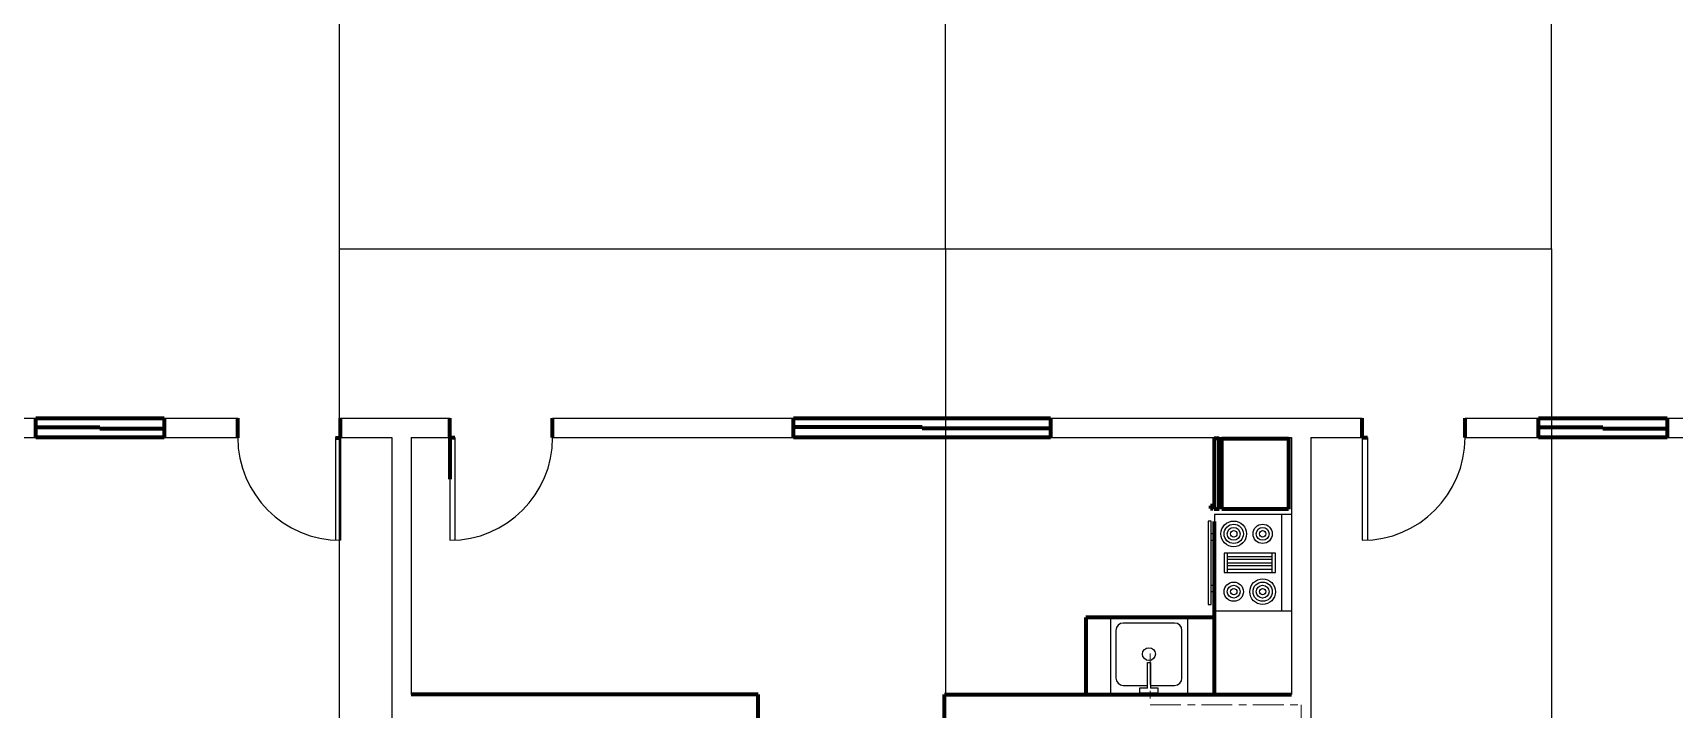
# Model space of a CAD drawing. Header units: millimetres. Extents: x 2391 to 3323, y 1596 to 2537.
# Drawn here: x 2860.05 to 2885.6, y 2188.02 to 2198.55 of the extents above; entities that cross this region are included whole.
import ezdxf

# ---------------------------------------------------------------- set-up
doc = ezdxf.new("R2010")
doc.units = ezdxf.units.MM
doc.linetypes.add('ACAD_ISO02W100', pattern=[15, 12, -3])
doc.linetypes.add('ACAD_ISO08W100', pattern=[36, 24, -3, 6, -3])
for name, color, linetype in [('ASCENSORE - ELEVATOR', 160, 'Continuous'), ('doors', 31, 'Continuous'), ('furnitures', 40, 'Continuous'), ('interior wall', 191, 'Continuous'), ('Plumbing symbols', 30, 'Continuous'), ('windows', 241, 'Continuous')]:
    doc.layers.add(name, color=color, linetype=linetype)

msp = doc.modelspace()

# ---------------------------------------------------------------- linework, layer by layer
at = {"color": 0, "linetype": 'ByBlock'}
for p, q in [((2878.394, 2190.948), (2878.344, 2190.948)), ((2878.344, 2190.948), (2878.344, 2189.648)), ((2878.394, 2189.648), (2878.394, 2190.948)), ((2879.644, 2191.048), (2878.444, 2191.048)), ((2878.444, 2191.048), (2878.444, 2189.548)), ((2879.494, 2189.548), (2879.494, 2191.048)), ((2878.444, 2190.748), (2878.394, 2190.748)), ((2878.394, 2190.648), (2878.444, 2190.648)), ((2879.394, 2190.448), (2878.594, 2190.448)), ((2878.594, 2190.448), (2878.594, 2190.148)), ((2878.644, 2190.448), (2878.644, 2190.148)), ((2879.344, 2190.148), (2879.344, 2190.448)), ((2879.394, 2190.148), (2879.394, 2190.448)), ((2878.644, 2190.398), (2879.344, 2190.398)), ((2879.344, 2190.348), (2878.644, 2190.348)), ((2878.644, 2190.298), (2879.344, 2190.298)), ((2879.344, 2190.248), (2878.644, 2190.248)), ((2878.644, 2190.198), (2879.344, 2190.198)), ((2878.394, 2189.948), (2878.444, 2189.948)), ((2878.594, 2190.148), (2879.394, 2190.148)), ((2878.344, 2189.648), (2878.394, 2189.648)), ((2878.444, 2189.848), (2878.394, 2189.848)), ((2876.824, 2189.445), (2876.824, 2188.245)), ((2878.024, 2189.445), (2876.824, 2189.445)), ((2878.024, 2189.445), (2878.024, 2188.245)), ((2878.444, 2189.548), (2879.644, 2189.548)), ((2876.909, 2189.245), (2876.909, 2188.502)), ((2877.824, 2189.36), (2877.024, 2189.36)), ((2877.938, 2188.502), (2877.938, 2189.245)), ((2877.4, 2188.745), (2877.447, 2188.745)), ((2877.4, 2188.345), (2877.4, 2188.745)), ((2877.447, 2188.745), (2877.447, 2188.345)), ((2877.024, 2188.388), (2877.4, 2188.388)), ((2877.447, 2188.388), (2877.824, 2188.388)), ((2877.278, 2188.345), (2877.278, 2188.272)), ((2877.4, 2188.345), (2877.278, 2188.345)), ((2877.278, 2188.272), (2877.567, 2188.272)), ((2877.567, 2188.345), (2877.447, 2188.345)), ((2877.567, 2188.272), (2877.567, 2188.345))]:
    msp.add_line(p, q, dxfattribs=at)
for centre, radius in [((2878.744, 2190.748), 0.2), ((2878.744, 2190.748), 0.15), ((2878.744, 2190.748), 0.1), ((2878.744, 2190.748), 0.05), ((2879.194, 2190.748), 0.15), ((2879.194, 2190.748), 0.1), ((2879.194, 2190.748), 0.05), ((2878.744, 2189.848), 0.15), ((2878.744, 2189.848), 0.1), ((2879.194, 2189.848), 0.2), ((2879.194, 2189.848), 0.15), ((2879.194, 2189.848), 0.1), ((2878.744, 2189.848), 0.05), ((2879.194, 2189.848), 0.05), ((2877.424, 2188.876, 6.286), 0.1)]:
    msp.add_circle(centre, radius, dxfattribs=at)
for centre, start, end in [((2877.024, 2189.245), 90, 180), ((2877.824, 2189.245), 0, 90), ((2877.024, 2188.502), 180, 270), ((2877.824, 2188.502), 270, 0)]:
    msp.add_arc(centre, 0.114, start, end, dxfattribs=at)
at = {"layer": 'ASCENSORE - ELEVATOR'}
for p, q in [((2874.257, 2195.183), (2874.257, 2209.262)), ((2883.691, 2195.183), (2883.691, 2207.101)), ((2864.823, 2203.269), (2864.823, 2195.183)), ((2864.823, 2195.183), (2883.691, 2195.183)), ((2864.823, 2195.183), (2864.823, 2183.309)), ((2874.257, 2195.183), (2874.257, 2181.55)), ((2883.691, 2195.183), (2883.691, 2184.536))]:
    msp.add_line(p, q, dxfattribs=at)
at = {"layer": 'doors'}
for p, q in [((2864.764, 2192.248), (2864.764, 2190.65)), ((2864.844, 2192.248), (2864.844, 2190.648)), ((2866.544, 2192.248), (2866.544, 2190.648)), ((2866.624, 2192.248), (2866.624, 2190.65)), ((2880.744, 2192.248), (2880.744, 2190.648)), ((2880.824, 2192.248), (2880.824, 2190.65))]:
    msp.add_line(p, q, dxfattribs=at)
at = {"layer": 'doors', "linetype": 'ACAD_ISO02W100', "lineweight": 100}
msp.add_line((2864.764, 2192.243), (2864.844, 2192.243), dxfattribs=at)
at = {"layer": 'doors', "lineweight": 100}
for p, q in [((2866.544, 2192.248), (2866.544, 2191.601)), ((2866.544, 2192.248), (2866.624, 2192.248)), ((2880.744, 2192.248), (2880.824, 2192.248))]:
    msp.add_line(p, q, dxfattribs=at)
at = {"layer": 'doors'}
for centre, start, end in [((2864.844, 2192.248), 180, 270), ((2866.544, 2192.248), 270, 0), ((2880.744, 2192.248), 270, 0)]:
    msp.add_arc(centre, 1.6, start, end, dxfattribs=at)
at = {"layer": 'furnitures', "lineweight": 100}
for p, q in [((2878.518, 2192.235), (2878.438, 2192.235)), ((2878.438, 2192.235), (2878.438, 2191.135)), ((2878.518, 2191.135), (2878.518, 2192.235)), ((2878.558, 2191.135), (2878.558, 2192.235)), ((2878.558, 2192.235), (2879.598, 2192.235)), ((2879.598, 2192.235), (2879.598, 2191.135)), ((2878.42, 2191.185), (2878.38, 2191.185)), ((2878.38, 2191.185), (2878.38, 2191.145)), ((2878.42, 2191.145), (2878.42, 2191.185)), ((2878.38, 2191.145), (2878.42, 2191.145)), ((2878.518, 2191.135), (2878.438, 2191.135)), ((2878.444, 2188.248), (2878.444, 2190.943)), ((2879.598, 2191.135), (2878.558, 2191.135)), ((2878.444, 2189.445), (2876.444, 2189.445)), ((2876.444, 2189.445), (2876.444, 2188.245))]:
    msp.add_line(p, q, dxfattribs=at)
at = {"layer": 'interior wall'}
for p, q in [((2852.994, 2192.548), (2863.244, 2192.548)), ((2864.844, 2192.548), (2866.544, 2192.548)), ((2868.144, 2192.548), (2880.744, 2192.548)), ((2882.344, 2192.548), (2892.594, 2192.548)), ((2858.954, 2192.248), (2863.244, 2192.248)), ((2864.844, 2192.248), (2865.644, 2192.248)), ((2865.644, 2192.248), (2865.644, 2180.948)), ((2865.944, 2192.248), (2866.544, 2192.248)), ((2865.944, 2192.248), (2865.944, 2188.248)), ((2868.144, 2192.248), (2879.644, 2192.248)), ((2879.644, 2192.248), (2879.644, 2188.248)), ((2879.944, 2192.248), (2880.744, 2192.248)), ((2879.944, 2192.248), (2879.944, 2180.948)), ((2882.344, 2192.248), (2886.634, 2192.248))]:
    msp.add_line(p, q, dxfattribs=at)
at = {"layer": 'interior wall', "lineweight": 100}
for p, q in [((2863.244, 2192.243), (2863.244, 2192.548)), ((2864.844, 2192.243), (2864.844, 2192.548)), ((2866.544, 2192.248), (2866.544, 2192.548)), ((2868.144, 2192.248), (2868.144, 2192.548)), ((2880.744, 2192.248), (2880.744, 2192.548)), ((2882.344, 2192.248), (2882.344, 2192.548)), ((2871.344, 2188.248), (2865.944, 2188.248)), ((2871.344, 2187.555), (2871.344, 2188.248)), ((2874.244, 2187.548), (2874.244, 2188.248)), ((2874.244, 2188.248), (2879.644, 2188.248))]:
    msp.add_line(p, q, dxfattribs=at)
at = {"layer": 'Plumbing symbols', "linetype": 'ACAD_ISO08W100', "lineweight": 13, "ltscale": 0.02}
for p, q in [((2877.442, 2188.885), (2877.442, 2188.089)), ((2877.442, 2188.089), (2879.794, 2188.089)), ((2879.794, 2188.089), (2879.794, 2183.987))]:
    msp.add_line(p, q, dxfattribs=at)
at = {"layer": 'windows', "lineweight": 100}
for p, q in [((2860.099, 2192.248), (2860.099, 2192.548)), ((2860.099, 2192.548), (2862.099, 2192.548)), ((2862.099, 2192.548), (2862.099, 2192.248)), ((2871.894, 2192.548), (2875.894, 2192.548)), ((2871.894, 2192.248), (2871.894, 2192.548)), ((2875.894, 2192.548), (2875.894, 2192.248)), ((2883.489, 2192.248), (2883.489, 2192.548)), ((2883.489, 2192.548), (2885.489, 2192.548)), ((2885.489, 2192.548), (2885.489, 2192.248)), ((2860.099, 2192.408), (2861.099, 2192.408)), ((2862.099, 2192.248), (2860.099, 2192.248)), ((2861.099, 2192.408), (2861.099, 2192.388)), ((2861.099, 2192.388), (2862.099, 2192.388)), ((2873.894, 2192.408), (2871.894, 2192.408)), ((2875.894, 2192.248), (2871.894, 2192.248)), ((2873.894, 2192.388), (2873.894, 2192.408)), ((2875.894, 2192.388), (2873.894, 2192.388)), ((2883.489, 2192.408), (2884.489, 2192.408)), ((2885.489, 2192.248), (2883.489, 2192.248)), ((2884.489, 2192.408), (2884.489, 2192.388)), ((2884.489, 2192.388), (2885.489, 2192.388))]:
    msp.add_line(p, q, dxfattribs=at)

doc.saveas('drawing.dxf')
